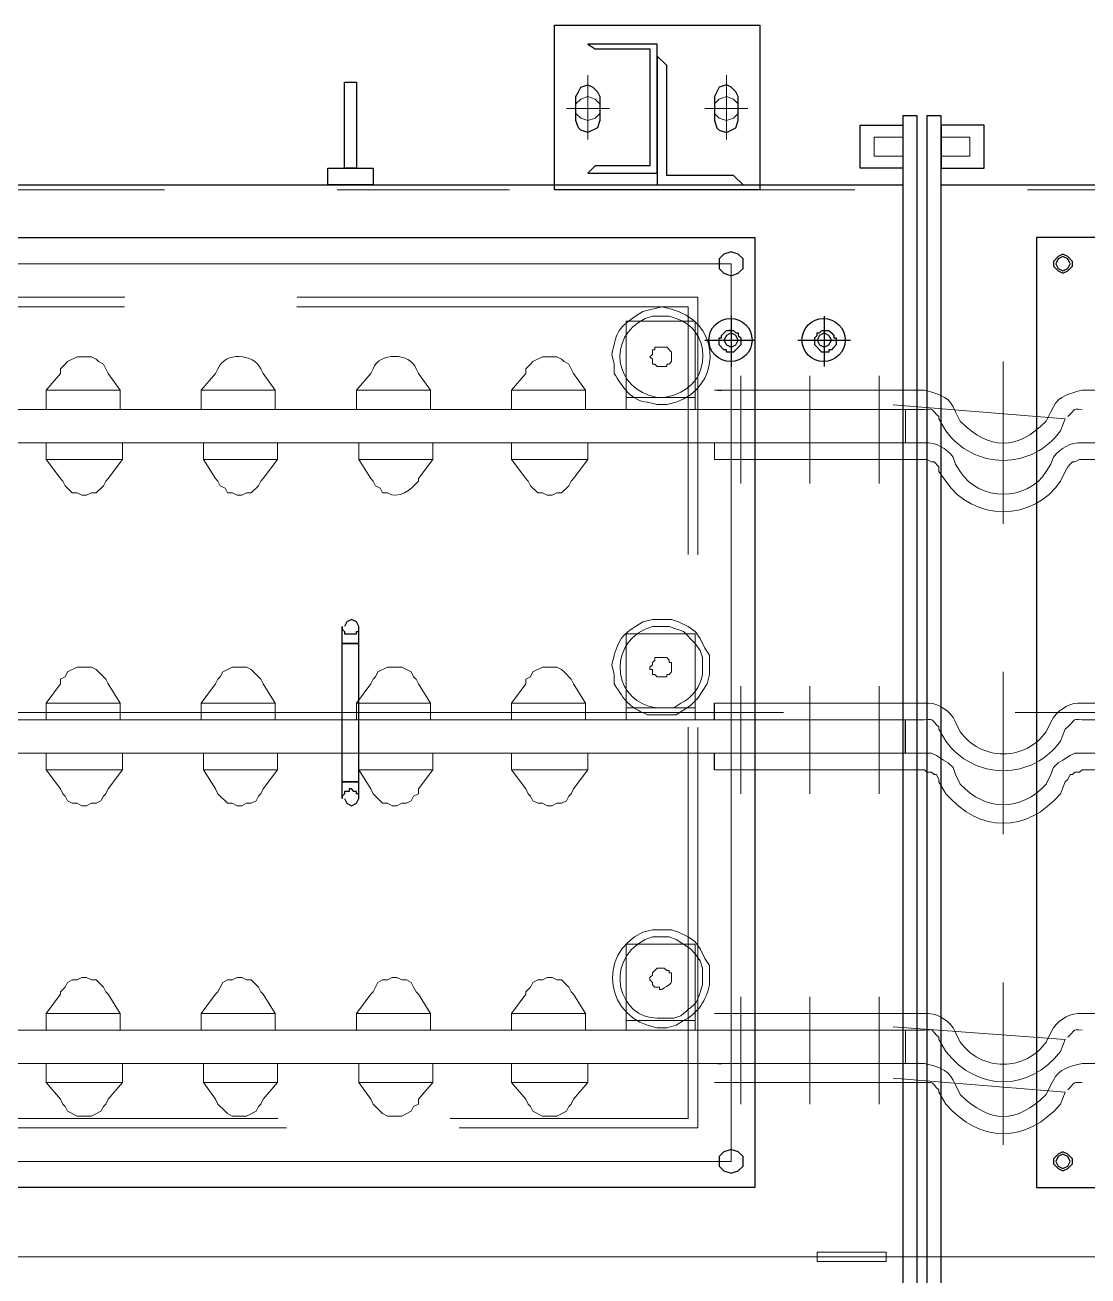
# Model space of a CAD drawing. Header units: metres. Extents: x 529718 to 530172, y 2673462 to 2673812.
# Drawn here: x 529950.306 to 529950.922, y 2673645.773 to 2673646.498 of the extents above; entities that cross this region are included whole.
import ezdxf

# ---------------------------------------------------------------- set-up
doc = ezdxf.new("R2010")
doc.units = ezdxf.units.M
doc.linetypes.add('PDF_IMPORT', pattern=[1, 0.8, -0.2])
doc.layers.add('IDT', color=7, linetype='Continuous')

# ---------------------------------------------------------------- blocks, each defined once
blk = doc.blocks.new('IDT')
at = {"layer": 'IDT', "color": 0, "lineweight": 25}
for p, q in [((17.00598, 11.5386), (17.00598, 10.21769)), ((17.01428, 10.21769), (17.01428, 11.5386)), ((17.01981, 11.5386), (17.01981, 10.21769)), ((17.02811, 10.21769), (17.02811, 11.5386)), ((16.95065, 10.83873), (16.71137, 10.83873)), ((16.95065, 10.28824), (16.95065, 10.83873)), ((17.11386, 10.28824), (17.11386, 10.83873)), ((17.11386, 10.83873), (17.98386, 10.83873)), ((16.93544, 10.82905), (16.93267, 10.82766)), ((16.9382, 10.82766), (16.93544, 10.82905)), ((17.12355, 10.82905), (17.12078, 10.82628)), ((17.12769, 10.83043), (17.12355, 10.82905)), ((17.13184, 10.82905), (17.12769, 10.83043)), ((17.13461, 10.82628), (17.13184, 10.82905)), ((16.93267, 10.82766), (16.9299, 10.8249)), ((16.9299, 10.8249), (16.9299, 10.82213)), ((16.9299, 10.82213), (16.93267, 10.81936)), ((16.93267, 10.82628), (16.93129, 10.82351)), ((16.93129, 10.82351), (16.93267, 10.82075)), ((16.93544, 10.82766), (16.93267, 10.82628)), ((16.9382, 10.82628), (16.93544, 10.82766)), ((16.94097, 10.8249), (16.9382, 10.82766)), ((16.93959, 10.82351), (16.9382, 10.82628)), ((16.9382, 10.82075), (16.93959, 10.82351)), ((16.9382, 10.81936), (16.94097, 10.82213)), ((16.94097, 10.82213), (16.94097, 10.8249)), ((17.12078, 10.82628), (17.12078, 10.82075)), ((17.13461, 10.82075), (17.13461, 10.82628)), ((16.93267, 10.82075), (16.93544, 10.81936)), ((16.93267, 10.81936), (16.93544, 10.81798)), ((16.93544, 10.81936), (16.9382, 10.82075)), ((16.93544, 10.81798), (16.9382, 10.81936)), ((17.12078, 10.82075), (17.12355, 10.81798)), ((17.12355, 10.81798), (17.12769, 10.8166)), ((17.12769, 10.8166), (17.13184, 10.81798)), ((17.13184, 10.81798), (17.13461, 10.82075)), ((17.34485, 10.61604), (17.34347, 10.61328)), ((17.34347, 10.61328), (17.34347, 10.61051)), ((17.34347, 10.61328), (17.34347, 10.60359)), ((17.34762, 10.61742), (17.34485, 10.61604)), ((17.35038, 10.61604), (17.34762, 10.61742)), ((17.35176, 10.61328), (17.35038, 10.61604)), ((17.35176, 10.61051), (17.35315, 10.61189)), ((17.35315, 10.61189), (17.35315, 10.61328)), ((17.35315, 10.61328), (17.35315, 10.60359)), ((17.34347, 10.61051), (17.34485, 10.61051)), ((17.34347, 10.60359), (17.34347, 10.51369)), ((17.34347, 10.60359), (17.35315, 10.60359)), ((17.35315, 10.60359), (17.34347, 10.60359)), ((17.34485, 10.61051), (17.34485, 10.60913)), ((17.34485, 10.60913), (17.34623, 10.60913)), ((17.34623, 10.60913), (17.34762, 10.60774)), ((17.34762, 10.60774), (17.349, 10.60774)), ((17.349, 10.60774), (17.349, 10.60913)), ((17.349, 10.60913), (17.35176, 10.60913)), ((17.35176, 10.60913), (17.35176, 10.61051)), ((17.35315, 10.60359), (17.35315, 10.52337)), ((17.13738, 10.59668), (17.13738, 10.587)), ((17.02672, 10.587), (17.02672, 10.56763)), ((17.13738, 10.56763), (17.13738, 10.55795)), ((17.34347, 10.52337), (17.35315, 10.52337)), ((17.35315, 10.52337), (17.34347, 10.52337)), ((17.34485, 10.51645), (17.34347, 10.51645)), ((17.34347, 10.51645), (17.34347, 10.51369)), ((17.35176, 10.51784), (17.34485, 10.51784)), ((17.34485, 10.51784), (17.34485, 10.51645)), ((17.35176, 10.51645), (17.35176, 10.51784)), ((17.35315, 10.51507), (17.35176, 10.51645)), ((17.35315, 10.52337), (17.35315, 10.51369)), ((17.34347, 10.51369), (17.34485, 10.51092)), ((17.34485, 10.51092), (17.34762, 10.50954)), ((17.34762, 10.50954), (17.35038, 10.51092)), ((17.35038, 10.51092), (17.35176, 10.51369)), ((17.35315, 10.51369), (17.35315, 10.51507)), ((17.07375, 10.33388), (17.07375, 10.36293)), ((17.12769, 10.33388), (17.12769, 10.36293)), ((17.06684, 10.35048), (17.06822, 10.35186)), ((17.06684, 10.34633), (17.06684, 10.35048)), ((17.06822, 10.35186), (17.0696, 10.35324)), ((17.0696, 10.35324), (17.07099, 10.35324)), ((17.07099, 10.35048), (17.0696, 10.34771)), ((17.07099, 10.35324), (17.07099, 10.35463)), ((17.07099, 10.35463), (17.07513, 10.35463)), ((17.07375, 10.35186), (17.07099, 10.35048)), ((17.07652, 10.35048), (17.07375, 10.35186)), ((17.07513, 10.35463), (17.07928, 10.35048)), ((17.0779, 10.34771), (17.07652, 10.35048)), ((17.07928, 10.35048), (17.07928, 10.34633)), ((17.12216, 10.35048), (17.12631, 10.35463)), ((17.12216, 10.34633), (17.12216, 10.35048)), ((17.12493, 10.35048), (17.12355, 10.34771)), ((17.12769, 10.35186), (17.12493, 10.35048)), ((17.12631, 10.35463), (17.13046, 10.35463)), ((17.13046, 10.35048), (17.12769, 10.35186)), ((17.13046, 10.35463), (17.13046, 10.35324)), ((17.13046, 10.35324), (17.13184, 10.35324)), ((17.13184, 10.34771), (17.13046, 10.35048)), ((17.13184, 10.35324), (17.13461, 10.35048)), ((17.13461, 10.35048), (17.13461, 10.34633)), ((17.08897, 10.34771), (17.05854, 10.34771)), ((17.06822, 10.34633), (17.06684, 10.34633)), ((17.06822, 10.34494), (17.06822, 10.34633)), ((17.0696, 10.34356), (17.06822, 10.34494)), ((17.0696, 10.34771), (17.07099, 10.34494)), ((17.07099, 10.34218), (17.0696, 10.34356)), ((17.07099, 10.34494), (17.07375, 10.34356)), ((17.07375, 10.34356), (17.07652, 10.34494)), ((17.07652, 10.34356), (17.07513, 10.34218)), ((17.07652, 10.34494), (17.0779, 10.34771)), ((17.0779, 10.34356), (17.07652, 10.34356)), ((17.07928, 10.34633), (17.0779, 10.34494)), ((17.0779, 10.34494), (17.0779, 10.34356)), ((17.14291, 10.34771), (17.11386, 10.34771)), ((17.12355, 10.34494), (17.12216, 10.34633)), ((17.12355, 10.34771), (17.12493, 10.34494)), ((17.12355, 10.34356), (17.12355, 10.34494)), ((17.12493, 10.34356), (17.12355, 10.34356)), ((17.12493, 10.34494), (17.12769, 10.34356)), ((17.12631, 10.34218), (17.12493, 10.34356)), ((17.12769, 10.34356), (17.13046, 10.34494)), ((17.13046, 10.34494), (17.13184, 10.34771)), ((17.13323, 10.34494), (17.13046, 10.34218)), ((17.13461, 10.34633), (17.13323, 10.34633)), ((17.13323, 10.34633), (17.13323, 10.34494)), ((17.07375, 10.34218), (17.07099, 10.34218)), ((17.07513, 10.34218), (17.07375, 10.34218)), ((17.12769, 10.34218), (17.12631, 10.34218)), ((17.12769, 10.34218), (17.12908, 10.34218)), ((17.13046, 10.34218), (17.12769, 10.34218)), ((16.93267, 10.3076), (16.9299, 10.30483)), ((16.93544, 10.30898), (16.93267, 10.3076)), ((16.93544, 10.3076), (16.93267, 10.30622)), ((16.9382, 10.3076), (16.93544, 10.30898)), ((16.9382, 10.30622), (16.93544, 10.3076)), ((16.94097, 10.30483), (16.9382, 10.3076)), ((17.12355, 10.30898), (17.12078, 10.30622)), ((17.12769, 10.31037), (17.12355, 10.30898)), ((17.13184, 10.30898), (17.12769, 10.31037)), ((17.13461, 10.30622), (17.13184, 10.30898)), ((16.9299, 10.30483), (16.9299, 10.30207)), ((16.9299, 10.30207), (16.93267, 10.2993)), ((16.93267, 10.30622), (16.93129, 10.30345)), ((16.93129, 10.30345), (16.93267, 10.30068)), ((16.93267, 10.30068), (16.93544, 10.2993)), ((16.93267, 10.2993), (16.93544, 10.29792)), ((16.93544, 10.2993), (16.9382, 10.30068)), ((16.93544, 10.29792), (16.9382, 10.2993)), ((16.93959, 10.30345), (16.9382, 10.30622)), ((16.9382, 10.30068), (16.93959, 10.30345)), ((16.9382, 10.2993), (16.94097, 10.30207)), ((16.94097, 10.30207), (16.94097, 10.30483)), ((17.12078, 10.30622), (17.12078, 10.30068)), ((17.12078, 10.30068), (17.12355, 10.29792)), ((17.13184, 10.29792), (17.13461, 10.30068)), ((17.13461, 10.30068), (17.13461, 10.30622)), ((17.12355, 10.29792), (17.12769, 10.29653)), ((17.12769, 10.29653), (17.13184, 10.29792)), ((16.71137, 10.28824), (16.95065, 10.28824)), ((17.98386, 10.28824), (17.11386, 10.28824)), ((17.00598, 10.25781), (16.65604, 10.25781)), ((18.03089, 10.25781), (17.02811, 10.25781)), ((17.1111, 10.26057), (17.23005, 10.26057)), ((17.1111, 10.16513), (17.1111, 10.26057)), ((17.12078, 10.25781), (17.12631, 10.25227)), ((17.17057, 10.25781), (17.12078, 10.25781)), ((17.17057, 10.18312), (17.17057, 10.25781)), ((17.23005, 10.26057), (17.23005, 10.16513)), ((17.33517, 10.25781), (17.36145, 10.25781)), ((17.33517, 10.24812), (17.33517, 10.25781)), ((17.36145, 10.25781), (17.36145, 10.24812)), ((17.12631, 10.25227), (17.16504, 10.25227)), ((17.16504, 10.25227), (17.16504, 10.18865)), ((17.21068, 10.25089), (17.17057, 10.25089)), ((17.17057, 10.25089), (17.17057, 10.1762)), ((17.20653, 10.24674), (17.21068, 10.25089)), ((17.00598, 10.24812), (16.98108, 10.24812)), ((16.98108, 10.24812), (16.98108, 10.22323)), ((17.00598, 10.22323), (17.00598, 10.24812)), ((17.02811, 10.22323), (17.02811, 10.24812)), ((17.02811, 10.24812), (17.053, 10.24812)), ((17.053, 10.24812), (17.053, 10.22323)), ((17.17472, 10.17897), (17.17472, 10.24674)), ((17.17472, 10.24674), (17.20653, 10.24674)), ((17.36145, 10.24812), (17.33517, 10.24812)), ((17.34485, 10.19833), (17.34485, 10.24812)), ((17.34485, 10.24812), (17.35176, 10.24812)), ((17.35176, 10.24812), (17.35176, 10.19833)), ((17.13046, 10.22738), (17.12493, 10.22461)), ((17.13461, 10.22599), (17.13046, 10.22738)), ((17.20515, 10.22461), (17.21068, 10.22738)), ((17.21068, 10.22738), (17.21483, 10.22599)), ((16.98108, 10.22323), (17.00598, 10.22323)), ((17.053, 10.22323), (17.02811, 10.22323)), ((17.12493, 10.22461), (17.12355, 10.22046)), ((17.12355, 10.22046), (17.12355, 10.20663)), ((17.13599, 10.22461), (17.13461, 10.22599)), ((17.13738, 10.22046), (17.13599, 10.22461)), ((17.13738, 10.20663), (17.13738, 10.22046)), ((17.20377, 10.22046), (17.20515, 10.22461)), ((17.20377, 10.20663), (17.20377, 10.22046)), ((17.21483, 10.22599), (17.21622, 10.22461)), ((17.21622, 10.22461), (17.2176, 10.22046)), ((17.2176, 10.22046), (17.2176, 10.20663)), ((17.00598, 10.21769), (17.01428, 10.21769)), ((17.01981, 10.21769), (17.02811, 10.21769)), ((17.12355, 10.20663), (17.12493, 10.20386)), ((17.13599, 10.20386), (17.13738, 10.20663)), ((17.20515, 10.20386), (17.20377, 10.20663)), ((17.2176, 10.20663), (17.21622, 10.20386)), ((17.12493, 10.20386), (17.12769, 10.2011)), ((17.12769, 10.2011), (17.13046, 10.19971)), ((17.13046, 10.19971), (17.13461, 10.2011)), ((17.13461, 10.2011), (17.13599, 10.20386)), ((17.20792, 10.2011), (17.20515, 10.20386)), ((17.21068, 10.19971), (17.20792, 10.2011)), ((17.21483, 10.2011), (17.21068, 10.19971)), ((17.21622, 10.20386), (17.21483, 10.2011)), ((17.35176, 10.19833), (17.34485, 10.19833)), ((17.16504, 10.18865), (17.17057, 10.18312)), ((17.17057, 10.1762), (17.21068, 10.1762)), ((17.20653, 10.17897), (17.17472, 10.17897)), ((17.21068, 10.1762), (17.20653, 10.17897)), ((17.23005, 10.16513), (17.1111, 10.16513))]:
    blk.add_line(p, q, dxfattribs=at)
at = {"layer": 'IDT', "color": 0, "lineweight": 13}
for p, q in [((16.62008, 10.87884), (18.11111, 10.87884)), ((17.03779, 10.87607), (17.03779, 10.88161)), ((17.03779, 10.88161), (17.0779, 10.88161)), ((17.0779, 10.88161), (17.0779, 10.87607)), ((17.0779, 10.87607), (17.03779, 10.87607)), ((17.12769, 10.30345), (17.12769, 10.82351)), ((17.12769, 10.82351), (17.96865, 10.82351)), ((16.97002, 10.81383), (16.97002, 10.75021)), ((17.08205, 10.79032), (17.08205, 10.75851)), ((17.12216, 10.79032), (17.12216, 10.75851)), ((16.97002, 10.7834), (16.97002, 10.71978)), ((17.08205, 10.75989), (17.08205, 10.72808)), ((17.12216, 10.75989), (17.12216, 10.72808)), ((16.97002, 10.63402), (16.97002, 10.5704)), ((16.97002, 10.60359), (16.97002, 10.53997)), ((17.04194, 10.61051), (17.04194, 10.5787)), ((17.08205, 10.61051), (17.08205, 10.5787)), ((17.12216, 10.61051), (17.12216, 10.5787)), ((17.04194, 10.58008), (17.04194, 10.54827)), ((17.08205, 10.58008), (17.08205, 10.54827)), ((17.12216, 10.58008), (17.12216, 10.54827)), ((16.69892, 10.56348), (16.9631, 10.56348)), ((16.9631, 10.56348), (16.69892, 10.56348)), ((17.99493, 10.56348), (17.09727, 10.56348)), ((16.97002, 10.45421), (16.97002, 10.39059)), ((17.04194, 10.4307), (17.04194, 10.3975)), ((17.08205, 10.4307), (17.08205, 10.3975)), ((17.12216, 10.4307), (17.12216, 10.3975)), ((16.97002, 10.42378), (16.97002, 10.36016)), ((17.04194, 10.40027), (17.04194, 10.36846)), ((17.08205, 10.40027), (17.08205, 10.36846)), ((17.12216, 10.40027), (17.12216, 10.36846)), ((17.96865, 10.30345), (17.12769, 10.30345)), ((17.00598, 10.24121), (16.98938, 10.24121)), ((16.98938, 10.24121), (16.98938, 10.23014)), ((17.00598, 10.23014), (17.00598, 10.24121)), ((17.02811, 10.23014), (17.02811, 10.24121)), ((17.02811, 10.24121), (17.04471, 10.24121)), ((17.04471, 10.24121), (17.04471, 10.23014)), ((16.98938, 10.23014), (17.00598, 10.23014)), ((17.04471, 10.23014), (17.02811, 10.23014)), ((17.13046, 10.19418), (17.13046, 10.23153)), ((17.21068, 10.19418), (17.21068, 10.23153)), ((17.13046, 10.22046), (17.12631, 10.21908)), ((17.13461, 10.21908), (17.13046, 10.22046)), ((17.21068, 10.22046), (17.20653, 10.21908)), ((17.21483, 10.21908), (17.21068, 10.22046)), ((17.14291, 10.21355), (17.11801, 10.21355)), ((17.12631, 10.21908), (17.12355, 10.21631)), ((17.12355, 10.21631), (17.12355, 10.21078)), ((17.13738, 10.21631), (17.13461, 10.21908)), ((17.13738, 10.21078), (17.13738, 10.21631)), ((17.22313, 10.21355), (17.19824, 10.21355)), ((17.20653, 10.21908), (17.20377, 10.21631)), ((17.20377, 10.21631), (17.20377, 10.21078)), ((17.2176, 10.21631), (17.21483, 10.21908)), ((17.2176, 10.21078), (17.2176, 10.21631)), ((17.12355, 10.21078), (17.12631, 10.20801)), ((17.12631, 10.20801), (17.13046, 10.20663)), ((17.13046, 10.20663), (17.13461, 10.20801)), ((17.13461, 10.20801), (17.13738, 10.21078)), ((17.20377, 10.21078), (17.20653, 10.20801)), ((17.20653, 10.20801), (17.21068, 10.20663)), ((17.21068, 10.20663), (17.21483, 10.20801)), ((17.21483, 10.20801), (17.2176, 10.21078))]:
    blk.add_line(p, q, dxfattribs=at)
at = {"layer": 'IDT', "color": 0, "linetype": 'PDF_IMPORT', "lineweight": 13, "ltscale": 0.29}
for p, q in [((17.94929, 10.80415), (17.14706, 10.80415)), ((17.14706, 10.80415), (17.14706, 10.32281)), ((17.14706, 10.32281), (17.94929, 10.32281))]:
    blk.add_line(p, q, dxfattribs=at)
at = {"layer": 'IDT', "color": 0, "linetype": 'PDF_IMPORT', "lineweight": 13, "ltscale": 0.283333}
for p, q in [((17.15259, 10.79862), (17.15259, 10.32835)), ((17.94375, 10.79862), (17.15259, 10.79862)), ((17.15259, 10.32835), (17.94375, 10.32835))]:
    blk.add_line(p, q, dxfattribs=at)
at = {"layer": 'IDT', "color": 0, "lineweight": 0}
for p, q in [((17.22175, 10.7917), (17.22313, 10.79447)), ((17.22313, 10.79447), (17.22866, 10.79723)), ((17.22866, 10.79723), (17.23696, 10.79723)), ((17.23696, 10.79723), (17.2425, 10.79447)), ((17.2425, 10.79447), (17.24388, 10.7917)), ((17.31165, 10.7917), (17.31304, 10.79447)), ((17.31304, 10.79447), (17.31857, 10.79723)), ((17.31857, 10.79723), (17.32687, 10.79723)), ((17.32687, 10.79723), (17.32963, 10.79585)), ((17.32963, 10.79585), (17.33102, 10.79447)), ((17.33102, 10.79447), (17.33517, 10.79032)), ((17.40156, 10.7917), (17.40294, 10.79447)), ((17.40294, 10.79447), (17.40847, 10.79723)), ((17.40847, 10.79723), (17.41677, 10.79723)), ((17.41677, 10.79723), (17.41954, 10.79585)), ((17.41954, 10.79585), (17.42092, 10.79447)), ((17.42092, 10.79447), (17.42507, 10.79032)), ((17.49146, 10.7917), (17.49285, 10.79447)), ((17.49285, 10.79447), (17.49838, 10.79723)), ((17.49838, 10.79723), (17.50668, 10.79723)), ((17.50668, 10.79723), (17.51221, 10.79447)), ((17.51221, 10.79447), (17.51359, 10.7917)), ((16.93405, 10.7834), (16.93682, 10.79032)), ((16.94235, 10.77925), (16.94512, 10.78479)), ((16.99768, 10.77925), (16.99491, 10.78479)), ((17.00736, 10.7834), (17.00321, 10.79032)), ((17.04194, 10.79032), (17.04194, 10.75851)), ((17.21068, 10.77787), (17.21898, 10.78755)), ((17.21898, 10.78755), (17.22037, 10.79032)), ((17.22037, 10.79032), (17.22175, 10.7917)), ((17.24388, 10.7917), (17.24526, 10.79032)), ((17.24526, 10.79032), (17.24665, 10.78755)), ((17.24665, 10.78755), (17.25494, 10.77787)), ((17.30059, 10.77787), (17.30889, 10.78755)), ((17.30889, 10.79032), (17.31165, 10.7917)), ((17.30889, 10.78755), (17.30889, 10.79032)), ((17.33517, 10.79032), (17.33655, 10.78755)), ((17.33655, 10.78755), (17.34347, 10.77787)), ((17.39049, 10.77787), (17.39879, 10.78755)), ((17.39879, 10.78755), (17.40018, 10.79032)), ((17.40018, 10.79032), (17.40156, 10.7917)), ((17.42507, 10.79032), (17.42645, 10.78755)), ((17.42645, 10.78755), (17.43337, 10.77787)), ((17.4804, 10.77787), (17.4887, 10.78755)), ((17.4887, 10.78755), (17.49008, 10.79032)), ((17.49008, 10.79032), (17.49146, 10.7917)), ((17.51359, 10.7917), (17.51498, 10.79032)), ((17.51498, 10.79032), (17.51636, 10.78755)), ((17.51636, 10.78755), (17.52466, 10.77787)), ((16.94097, 10.77649), (16.94235, 10.77925)), ((16.99906, 10.77649), (16.99768, 10.77925)), ((17.00736, 10.78202), (17.00736, 10.7834)), ((17.13738, 10.77787), (17.01566, 10.77787)), ((17.21068, 10.77787), (17.25494, 10.77787)), ((17.21068, 10.7668), (17.21068, 10.77787)), ((17.25494, 10.77787), (17.25494, 10.7668)), ((17.30059, 10.77787), (17.34347, 10.77787)), ((17.30059, 10.7668), (17.30059, 10.77787)), ((17.34347, 10.77787), (17.34347, 10.7668)), ((17.39049, 10.77787), (17.43337, 10.77787)), ((17.39049, 10.7668), (17.39049, 10.77787)), ((17.43337, 10.77787), (17.43337, 10.7668)), ((17.4804, 10.77787), (17.52466, 10.77787)), ((17.4804, 10.7668), (17.4804, 10.77787)), ((17.52466, 10.77787), (17.52466, 10.7668)), ((16.92437, 10.76681), (16.80265, 10.76681)), ((17.13738, 10.76681), (17.01566, 10.76681)), ((17.9479, 10.76681), (17.02672, 10.76681)), ((17.02672, 10.76681), (17.02672, 10.74744)), ((17.25494, 10.7668), (17.21068, 10.7668)), ((17.34347, 10.7668), (17.30059, 10.7668)), ((17.43337, 10.7668), (17.39049, 10.7668)), ((17.52466, 10.7668), (17.4804, 10.7668)), ((16.93405, 10.75297), (16.93682, 10.75989)), ((17.00736, 10.75297), (17.00321, 10.75989)), ((17.04194, 10.75989), (17.04194, 10.72808)), ((16.94235, 10.74882), (16.94097, 10.74606)), ((16.94512, 10.75436), (16.94235, 10.74882)), ((16.99768, 10.74882), (16.99491, 10.75436)), ((16.99906, 10.74606), (16.99768, 10.74882)), ((17.00736, 10.75159), (17.00736, 10.75297)), ((17.13738, 10.74744), (17.01566, 10.74744)), ((17.02672, 10.74744), (17.9479, 10.74744)), ((17.18855, 10.74744), (17.14844, 10.74744)), ((17.14844, 10.74744), (17.14844, 10.69765)), ((17.14844, 10.74191), (17.18855, 10.74191)), ((17.15536, 10.74191), (17.15951, 10.74467)), ((17.15951, 10.74467), (17.16504, 10.74606)), ((17.16504, 10.74606), (17.17057, 10.74606)), ((17.18855, 10.69765), (17.18855, 10.74744)), ((17.25494, 10.74744), (17.21207, 10.74744)), ((17.21207, 10.74744), (17.21207, 10.73776)), ((17.25494, 10.73776), (17.25494, 10.74744)), ((17.34485, 10.74744), (17.30197, 10.74744)), ((17.30197, 10.74744), (17.30197, 10.73776)), ((17.34485, 10.73776), (17.34485, 10.74744)), ((17.43475, 10.74744), (17.39188, 10.74744)), ((17.39188, 10.74744), (17.39188, 10.73776)), ((17.43475, 10.73776), (17.43475, 10.74744)), ((17.52466, 10.74744), (17.48178, 10.74744)), ((17.48178, 10.74744), (17.48178, 10.73776)), ((17.52466, 10.73776), (17.52466, 10.74744)), ((16.92437, 10.73776), (16.80265, 10.73776)), ((17.13738, 10.73776), (17.01566, 10.73776)), ((17.15674, 10.73914), (17.16089, 10.74053)), ((17.16089, 10.74053), (17.17057, 10.74053)), ((17.21898, 10.72669), (17.21207, 10.73776)), ((17.21207, 10.73776), (17.25494, 10.73776)), ((17.25494, 10.73776), (17.24665, 10.72669)), ((17.30889, 10.72669), (17.30197, 10.73776)), ((17.30197, 10.73776), (17.34485, 10.73776)), ((17.34485, 10.73776), (17.33655, 10.72669)), ((17.39879, 10.72669), (17.39188, 10.73776)), ((17.39188, 10.73776), (17.43475, 10.73776)), ((17.43475, 10.73776), (17.42645, 10.72669)), ((17.4887, 10.72669), (17.48178, 10.73776)), ((17.48178, 10.73776), (17.52466, 10.73776)), ((17.52466, 10.73776), (17.51636, 10.72669)), ((17.22037, 10.72531), (17.21898, 10.72669)), ((17.24665, 10.72669), (17.24665, 10.72531)), ((17.31027, 10.72531), (17.30889, 10.72669)), ((17.33655, 10.72669), (17.33517, 10.72531)), ((17.40018, 10.72531), (17.39879, 10.72669)), ((17.42645, 10.72669), (17.42507, 10.72531)), ((17.49008, 10.72531), (17.4887, 10.72669)), ((17.51636, 10.72669), (17.51636, 10.72531)), ((17.14014, 10.7101), (17.14014, 10.72116)), ((17.14429, 10.71148), (17.14429, 10.72116)), ((17.16781, 10.72393), (17.16919, 10.72393)), ((17.16919, 10.72393), (17.16919, 10.72254)), ((17.16919, 10.72254), (17.17196, 10.72254)), ((17.17196, 10.72254), (17.17334, 10.72116)), ((17.17334, 10.72116), (17.17334, 10.71978)), ((17.17334, 10.71978), (17.17472, 10.71839)), ((17.22175, 10.72254), (17.22037, 10.72531)), ((17.22452, 10.71978), (17.22175, 10.72254)), ((17.2259, 10.71839), (17.22452, 10.71978)), ((17.2425, 10.71978), (17.23973, 10.71839)), ((17.24388, 10.72254), (17.2425, 10.71978)), ((17.24665, 10.72531), (17.24388, 10.72254)), ((17.31165, 10.72254), (17.31027, 10.72531)), ((17.31304, 10.71978), (17.31165, 10.72254)), ((17.3158, 10.71839), (17.31304, 10.71978)), ((17.3324, 10.71978), (17.32963, 10.71839)), ((17.33517, 10.72531), (17.3324, 10.71978)), ((17.40156, 10.72254), (17.40018, 10.72531)), ((17.40571, 10.71839), (17.40156, 10.72254)), ((17.42231, 10.71978), (17.41954, 10.71839)), ((17.42507, 10.72531), (17.42231, 10.71978)), ((17.49146, 10.72254), (17.49008, 10.72531)), ((17.49561, 10.71839), (17.49146, 10.72254)), ((17.51221, 10.71978), (17.50944, 10.71839)), ((17.51359, 10.72254), (17.51221, 10.71978)), ((17.51636, 10.72531), (17.51359, 10.72254)), ((17.16227, 10.71425), (17.16227, 10.71563)), ((17.16366, 10.71425), (17.16227, 10.71425)), ((17.16366, 10.71286), (17.16366, 10.71425)), ((17.16504, 10.71286), (17.16366, 10.71286)), ((17.16642, 10.71148), (17.16504, 10.71286)), ((17.17196, 10.71286), (17.17057, 10.71148)), ((17.17334, 10.71425), (17.17196, 10.71286)), ((17.17472, 10.71701), (17.17334, 10.71563)), ((17.17334, 10.71563), (17.17334, 10.71425)), ((17.17472, 10.71839), (17.17472, 10.71701)), ((17.22866, 10.71839), (17.2259, 10.71839)), ((17.23143, 10.71701), (17.22866, 10.71839)), ((17.2342, 10.71701), (17.23143, 10.71701)), ((17.23696, 10.71839), (17.2342, 10.71701)), ((17.23973, 10.71839), (17.23696, 10.71839)), ((17.31857, 10.71839), (17.3158, 10.71839)), ((17.32134, 10.71701), (17.31857, 10.71839)), ((17.3241, 10.71701), (17.32134, 10.71701)), ((17.32687, 10.71839), (17.3241, 10.71701)), ((17.32963, 10.71839), (17.32687, 10.71839)), ((17.40847, 10.71839), (17.40571, 10.71839)), ((17.41124, 10.71701), (17.40847, 10.71839)), ((17.41401, 10.71701), (17.41124, 10.71701)), ((17.41677, 10.71839), (17.41401, 10.71701)), ((17.41954, 10.71839), (17.41677, 10.71839)), ((17.49838, 10.71839), (17.49561, 10.71839)), ((17.50115, 10.71701), (17.49838, 10.71839)), ((17.50391, 10.71701), (17.50115, 10.71701)), ((17.50668, 10.71839), (17.50391, 10.71701)), ((17.50944, 10.71839), (17.50668, 10.71839)), ((17.14291, 10.70595), (17.14014, 10.7101)), ((17.14568, 10.70041), (17.14291, 10.70595)), ((17.14568, 10.70733), (17.14429, 10.71148)), ((17.14844, 10.70318), (17.14568, 10.70733)), ((17.16781, 10.71148), (17.16642, 10.71148)), ((17.17057, 10.71148), (17.16781, 10.71148)), ((17.14844, 10.69626), (17.14568, 10.70041)), ((17.15121, 10.70041), (17.14844, 10.70318)), ((17.14844, 10.69765), (17.18855, 10.69765)), ((17.15951, 10.69488), (17.15121, 10.70041)), ((17.15259, 10.6935), (17.14844, 10.69626)), ((17.15812, 10.69073), (17.15259, 10.6935)), ((17.16227, 10.68935), (17.15812, 10.69073)), ((17.16366, 10.6935), (17.15951, 10.69488)), ((17.16781, 10.6935), (17.16366, 10.6935)), ((17.17334, 10.6935), (17.16781, 10.6935)), ((17.17749, 10.69488), (17.17334, 10.6935)), ((17.17887, 10.69073), (17.17334, 10.68935)), ((17.16781, 10.68935), (17.16227, 10.68935)), ((17.17334, 10.68935), (17.16781, 10.68935)), ((17.22037, 10.61051), (17.22175, 10.61189)), ((17.22175, 10.61189), (17.22313, 10.61466)), ((17.22313, 10.61466), (17.2259, 10.61604)), ((17.2259, 10.61604), (17.22866, 10.61604)), ((17.22866, 10.61604), (17.23143, 10.61742)), ((17.23143, 10.61742), (17.2342, 10.61742)), ((17.2342, 10.61742), (17.23696, 10.61604)), ((17.23696, 10.61604), (17.23973, 10.61604)), ((17.23973, 10.61604), (17.2425, 10.61466)), ((17.2425, 10.61466), (17.24388, 10.61189)), ((17.24388, 10.61189), (17.24526, 10.61051)), ((17.30889, 10.61051), (17.31165, 10.61189)), ((17.31165, 10.61189), (17.31304, 10.61466)), ((17.31304, 10.61466), (17.3158, 10.61604)), ((17.3158, 10.61604), (17.31857, 10.61604)), ((17.31857, 10.61604), (17.32134, 10.61742)), ((17.32134, 10.61742), (17.3241, 10.61742)), ((17.3241, 10.61742), (17.32687, 10.61604)), ((17.32687, 10.61604), (17.32963, 10.61604)), ((17.32963, 10.61604), (17.33517, 10.61051)), ((17.40018, 10.61051), (17.40156, 10.61189)), ((17.40156, 10.61189), (17.40294, 10.61466)), ((17.40294, 10.61466), (17.40571, 10.61604)), ((17.40571, 10.61604), (17.40847, 10.61604)), ((17.40847, 10.61604), (17.41124, 10.61742)), ((17.41124, 10.61742), (17.41401, 10.61742)), ((17.41401, 10.61742), (17.41677, 10.61604)), ((17.41677, 10.61604), (17.41954, 10.61604)), ((17.41954, 10.61604), (17.42507, 10.61051)), ((17.49008, 10.61051), (17.49146, 10.61189)), ((17.49146, 10.61189), (17.49285, 10.61466)), ((17.49285, 10.61466), (17.49561, 10.61604)), ((17.49561, 10.61604), (17.49838, 10.61604)), ((17.49838, 10.61604), (17.50115, 10.61742)), ((17.50115, 10.61742), (17.50391, 10.61742)), ((17.50391, 10.61742), (17.50668, 10.61604)), ((17.50668, 10.61604), (17.50944, 10.61604)), ((17.50944, 10.61604), (17.51221, 10.61466)), ((17.51221, 10.61466), (17.51359, 10.61189)), ((17.51359, 10.61189), (17.51498, 10.61051)), ((16.93405, 10.60359), (16.93267, 10.60221)), ((16.93682, 10.61051), (16.93405, 10.60359)), ((16.94235, 10.59944), (16.94512, 10.60498)), ((16.99768, 10.59944), (16.99491, 10.60498)), ((17.00736, 10.60359), (17.00321, 10.61051)), ((17.00736, 10.60221), (17.00736, 10.60359)), ((17.21068, 10.59668), (17.21898, 10.60774)), ((17.21898, 10.60774), (17.22037, 10.61051)), ((17.24526, 10.61051), (17.24665, 10.60774)), ((17.24665, 10.60774), (17.25494, 10.59668)), ((17.30059, 10.59668), (17.30889, 10.60774)), ((17.30889, 10.60774), (17.30889, 10.61051)), ((17.33517, 10.61051), (17.33655, 10.60774)), ((17.33655, 10.60774), (17.34347, 10.59668)), ((17.39049, 10.59668), (17.39879, 10.60774)), ((17.39879, 10.60774), (17.40018, 10.61051)), ((17.42507, 10.61051), (17.42645, 10.60774)), ((17.42645, 10.60774), (17.43337, 10.59668)), ((17.4804, 10.59668), (17.4887, 10.60774)), ((17.4887, 10.60774), (17.49008, 10.61051)), ((17.51498, 10.61051), (17.51636, 10.60774)), ((17.51636, 10.60774), (17.52466, 10.59668)), ((16.92437, 10.59668), (16.80265, 10.59668)), ((16.92575, 10.59806), (16.92437, 10.59668)), ((16.92852, 10.59806), (16.92575, 10.59806)), ((16.9299, 10.59944), (16.92852, 10.59806)), ((16.93129, 10.59944), (16.9299, 10.59944)), ((16.93267, 10.60221), (16.93129, 10.59944)), ((16.94097, 10.59529), (16.94235, 10.59944)), ((16.99906, 10.59529), (16.99768, 10.59944)), ((17.00874, 10.59944), (17.00736, 10.60221)), ((17.01013, 10.59944), (17.00874, 10.59944)), ((17.01151, 10.59806), (17.01013, 10.59944)), ((17.01428, 10.59806), (17.01151, 10.59806)), ((17.01566, 10.59668), (17.01428, 10.59806)), ((17.13738, 10.59668), (17.01566, 10.59668)), ((17.21068, 10.59668), (17.25494, 10.59668)), ((17.21068, 10.587), (17.21068, 10.59668)), ((17.25494, 10.59668), (17.25494, 10.587)), ((17.30059, 10.59668), (17.34347, 10.59668)), ((17.30059, 10.587), (17.30059, 10.59668)), ((17.34347, 10.59668), (17.34347, 10.587)), ((17.39049, 10.59668), (17.43337, 10.59668)), ((17.39049, 10.587), (17.39049, 10.59668)), ((17.43337, 10.59668), (17.43337, 10.587)), ((17.4804, 10.59668), (17.52466, 10.59668)), ((17.4804, 10.587), (17.4804, 10.59668)), ((17.52466, 10.59668), (17.52466, 10.587)), ((16.93129, 10.58838), (16.93544, 10.59115)), ((16.93544, 10.59115), (16.9382, 10.59253)), ((16.9382, 10.59253), (16.94097, 10.59529)), ((17.00183, 10.59253), (16.99906, 10.59529)), ((17.00459, 10.59115), (17.00183, 10.59253)), ((17.00874, 10.58838), (17.00459, 10.59115)), ((16.80265, 10.587), (16.92852, 10.587)), ((16.92852, 10.587), (16.93129, 10.58838)), ((17.01151, 10.587), (17.00874, 10.58838)), ((17.13738, 10.587), (17.01151, 10.587)), ((17.9479, 10.587), (17.02672, 10.587)), ((17.25494, 10.587), (17.21068, 10.587)), ((17.34347, 10.587), (17.30059, 10.587)), ((17.43337, 10.587), (17.39049, 10.587)), ((17.52466, 10.587), (17.4804, 10.587)), ((16.93682, 10.58008), (16.93405, 10.57316)), ((16.94512, 10.57455), (16.94235, 10.56901)), ((16.99768, 10.56901), (16.99491, 10.57455)), ((17.00736, 10.57316), (17.00321, 10.58008)), ((16.80265, 10.56763), (16.92437, 10.56763)), ((16.93405, 10.57316), (16.93267, 10.57178)), ((16.94235, 10.56901), (16.94097, 10.56625)), ((16.99906, 10.56625), (16.99768, 10.56901)), ((17.00736, 10.57178), (17.00736, 10.57316)), ((17.13738, 10.56763), (17.01566, 10.56763)), ((17.02672, 10.56763), (17.9479, 10.56763)), ((17.18855, 10.56763), (17.14844, 10.56763)), ((17.14844, 10.56763), (17.14844, 10.51784)), ((17.18855, 10.51784), (17.18855, 10.56763)), ((17.25494, 10.56763), (17.21207, 10.56763)), ((17.21207, 10.56763), (17.21207, 10.55795)), ((17.25494, 10.55795), (17.25494, 10.56763)), ((17.34485, 10.56763), (17.30197, 10.56763)), ((17.30197, 10.56763), (17.30197, 10.55795)), ((17.34485, 10.55795), (17.34485, 10.56763)), ((17.43475, 10.56763), (17.39188, 10.56763)), ((17.39188, 10.56763), (17.39188, 10.55795)), ((17.43475, 10.55795), (17.43475, 10.56763)), ((17.52466, 10.56763), (17.48178, 10.56763)), ((17.48178, 10.56763), (17.48178, 10.55795)), ((17.52466, 10.55795), (17.52466, 10.56763)), ((17.14844, 10.56072), (17.18855, 10.56072)), ((17.15121, 10.55933), (17.15951, 10.56487)), ((17.15674, 10.55795), (17.16089, 10.56072)), ((17.15951, 10.56487), (17.1761, 10.56487)), ((17.16089, 10.56072), (17.17057, 10.56072)), ((16.92437, 10.55795), (16.80265, 10.55795)), ((17.13738, 10.55795), (17.01566, 10.55795)), ((17.14153, 10.54688), (17.14706, 10.55518)), ((17.14706, 10.55518), (17.15121, 10.55933)), ((17.21898, 10.54688), (17.21207, 10.55795)), ((17.21207, 10.55795), (17.25494, 10.55795)), ((17.25494, 10.55795), (17.24665, 10.54688)), ((17.30889, 10.54688), (17.30197, 10.55795)), ((17.30197, 10.55795), (17.34485, 10.55795)), ((17.34485, 10.55795), (17.33655, 10.54688)), ((17.39879, 10.54688), (17.39188, 10.55795)), ((17.39188, 10.55795), (17.43475, 10.55795)), ((17.43475, 10.55795), (17.42645, 10.54688)), ((17.4887, 10.54688), (17.48178, 10.55795)), ((17.48178, 10.55795), (17.52466, 10.55795)), ((17.52466, 10.55795), (17.51636, 10.54688)), ((17.14014, 10.54135), (17.14153, 10.54688)), ((17.19547, 10.54688), (17.19547, 10.54135)), ((17.22037, 10.54412), (17.21898, 10.54688)), ((17.24665, 10.54688), (17.24665, 10.54412)), ((17.31027, 10.54412), (17.30889, 10.54688)), ((17.33655, 10.54688), (17.33517, 10.54412)), ((17.40018, 10.54412), (17.39879, 10.54688)), ((17.42645, 10.54688), (17.42507, 10.54412)), ((17.49008, 10.54412), (17.4887, 10.54688)), ((17.51636, 10.54688), (17.51636, 10.54412)), ((17.14014, 10.53029), (17.14014, 10.54135)), ((17.14429, 10.53167), (17.14429, 10.54135)), ((17.16227, 10.53997), (17.16366, 10.54135)), ((17.16227, 10.53444), (17.16227, 10.53997)), ((17.16366, 10.54135), (17.16504, 10.54135)), ((17.16504, 10.54135), (17.16504, 10.54273)), ((17.16504, 10.54273), (17.17057, 10.54273)), ((17.17057, 10.54273), (17.17196, 10.54135)), ((17.17196, 10.54135), (17.17334, 10.54135)), ((17.17334, 10.54135), (17.17334, 10.53859)), ((17.17334, 10.53859), (17.17472, 10.53859)), ((17.17472, 10.53859), (17.17472, 10.5372)), ((17.19547, 10.54135), (17.19685, 10.53582)), ((17.22452, 10.53997), (17.22037, 10.54412)), ((17.2259, 10.53859), (17.22452, 10.53997)), ((17.22866, 10.5372), (17.2259, 10.53859)), ((17.2425, 10.53997), (17.23696, 10.5372)), ((17.24388, 10.54273), (17.2425, 10.53997)), ((17.24665, 10.54412), (17.24388, 10.54273)), ((17.31165, 10.54273), (17.31027, 10.54412)), ((17.31304, 10.53997), (17.31165, 10.54273)), ((17.31857, 10.5372), (17.31304, 10.53997)), ((17.3324, 10.53997), (17.32687, 10.5372)), ((17.33378, 10.54273), (17.3324, 10.53997)), ((17.33517, 10.54412), (17.33378, 10.54273)), ((17.40571, 10.53859), (17.40018, 10.54412)), ((17.40847, 10.5372), (17.40571, 10.53859)), ((17.42231, 10.53997), (17.41677, 10.5372)), ((17.42369, 10.54273), (17.42231, 10.53997)), ((17.42507, 10.54412), (17.42369, 10.54273)), ((17.49561, 10.53859), (17.49008, 10.54412)), ((17.49838, 10.5372), (17.49561, 10.53859)), ((17.51221, 10.53997), (17.50668, 10.5372)), ((17.51359, 10.54273), (17.51221, 10.53997)), ((17.51636, 10.54412), (17.51359, 10.54273)), ((17.14568, 10.52752), (17.14429, 10.53167)), ((17.16366, 10.53444), (17.16227, 10.53444)), ((17.16366, 10.53305), (17.16366, 10.53444)), ((17.16504, 10.53167), (17.16366, 10.53305)), ((17.16781, 10.53167), (17.16504, 10.53167)), ((17.17196, 10.53167), (17.16781, 10.53167)), ((17.17334, 10.53444), (17.17196, 10.53305)), ((17.17196, 10.53305), (17.17196, 10.53167)), ((17.17472, 10.5372), (17.17334, 10.53582)), ((17.17334, 10.53582), (17.17334, 10.53444)), ((17.23696, 10.5372), (17.22866, 10.5372)), ((17.32687, 10.5372), (17.31857, 10.5372)), ((17.41677, 10.5372), (17.40847, 10.5372)), ((17.50668, 10.5372), (17.49838, 10.5372)), ((17.14291, 10.52614), (17.14014, 10.53029)), ((17.14568, 10.5206), (17.14291, 10.52614)), ((17.14844, 10.52337), (17.14568, 10.52752)), ((17.14844, 10.51645), (17.14568, 10.5206)), ((17.15536, 10.51645), (17.14844, 10.52337)), ((17.14844, 10.51784), (17.18855, 10.51784)), ((17.15259, 10.51369), (17.14844, 10.51645)), ((17.16366, 10.51369), (17.15536, 10.51645)), ((17.15812, 10.51092), (17.15259, 10.51369)), ((17.16227, 10.50954), (17.15812, 10.51092)), ((17.16781, 10.50954), (17.16227, 10.50954)), ((17.16781, 10.51369), (17.16366, 10.51369)), ((17.17334, 10.51369), (17.16781, 10.51369)), ((17.17334, 10.50954), (17.16781, 10.50954)), ((17.17749, 10.51507), (17.17334, 10.51369)), ((17.17887, 10.51092), (17.17334, 10.50954)), ((17.18302, 10.51369), (17.17887, 10.51092)), ((17.22866, 10.43623), (17.23143, 10.43762)), ((17.23143, 10.43762), (17.2342, 10.43762)), ((17.2342, 10.43762), (17.23696, 10.43623)), ((17.40847, 10.43623), (17.41124, 10.43762)), ((17.41124, 10.43762), (17.41401, 10.43762)), ((17.41401, 10.43762), (17.41677, 10.43623)), ((17.49838, 10.43623), (17.50115, 10.43762)), ((17.50115, 10.43762), (17.50391, 10.43762)), ((17.50391, 10.43762), (17.50668, 10.43623)), ((17.22037, 10.42932), (17.22175, 10.43208)), ((17.22175, 10.43208), (17.2259, 10.43623)), ((17.2259, 10.43623), (17.22866, 10.43623)), ((17.23696, 10.43623), (17.23973, 10.43623)), ((17.23973, 10.43623), (17.24388, 10.43208)), ((17.24388, 10.43208), (17.24526, 10.42932)), ((17.32687, 10.43623), (17.32963, 10.43623)), ((17.32963, 10.43623), (17.33102, 10.43347)), ((17.33102, 10.43347), (17.33378, 10.43208)), ((17.33378, 10.43208), (17.33517, 10.42932)), ((17.40018, 10.42932), (17.40156, 10.43208)), ((17.40156, 10.43208), (17.40571, 10.43623)), ((17.40571, 10.43623), (17.40847, 10.43623)), ((17.41677, 10.43623), (17.41954, 10.43623)), ((17.41954, 10.43623), (17.42092, 10.43347)), ((17.42092, 10.43347), (17.42369, 10.43208)), ((17.42369, 10.43208), (17.42507, 10.42932)), ((17.49008, 10.42932), (17.49146, 10.43208)), ((17.49146, 10.43208), (17.49561, 10.43623)), ((17.49561, 10.43623), (17.49838, 10.43623)), ((17.50668, 10.43623), (17.50944, 10.43623)), ((17.50944, 10.43623), (17.51359, 10.43208)), ((17.51359, 10.43208), (17.51498, 10.42932)), ((16.93267, 10.42102), (16.93405, 10.42378)), ((16.93405, 10.42378), (16.93682, 10.42932)), ((16.94235, 10.41963), (16.94512, 10.42378)), ((16.99768, 10.41963), (16.99491, 10.42378)), ((17.00321, 10.42932), (17.00736, 10.42378)), ((17.00736, 10.42378), (17.00736, 10.42102)), ((17.21068, 10.41687), (17.21898, 10.42793)), ((17.21898, 10.42793), (17.22037, 10.42932)), ((17.24526, 10.42932), (17.24665, 10.42793)), ((17.24665, 10.42793), (17.25494, 10.41687)), ((17.30059, 10.41687), (17.30889, 10.42793)), ((17.30889, 10.42793), (17.30889, 10.42932)), ((17.33517, 10.42932), (17.33655, 10.42793)), ((17.33655, 10.42793), (17.34347, 10.41687)), ((17.39049, 10.41687), (17.39879, 10.42793)), ((17.39879, 10.42793), (17.40018, 10.42932)), ((17.42507, 10.42932), (17.42645, 10.42793)), ((17.42645, 10.42793), (17.43337, 10.41687)), ((17.4804, 10.41687), (17.4887, 10.42793)), ((17.4887, 10.42793), (17.49008, 10.42932)), ((17.51498, 10.42932), (17.51636, 10.42793)), ((17.51636, 10.42793), (17.52466, 10.41687)), ((16.80265, 10.41687), (16.92575, 10.41687)), ((16.92575, 10.41687), (16.92852, 10.41825)), ((16.92852, 10.41825), (16.9299, 10.41825)), ((16.9299, 10.41825), (16.93129, 10.41963)), ((16.93129, 10.41963), (16.93267, 10.42102)), ((16.94097, 10.41548), (16.94235, 10.41963)), ((16.99906, 10.41548), (16.99768, 10.41963)), ((17.00736, 10.42102), (17.01013, 10.41825)), ((17.01013, 10.41825), (17.01151, 10.41825)), ((17.01151, 10.41825), (17.01428, 10.41687)), ((17.01428, 10.41687), (17.13738, 10.41687)), ((17.13738, 10.41687), (17.13738, 10.40719)), ((17.21068, 10.41687), (17.25494, 10.41687)), ((17.21068, 10.40719), (17.21068, 10.41687)), ((17.25494, 10.41687), (17.25494, 10.40719)), ((17.30059, 10.41687), (17.34347, 10.41687)), ((17.30059, 10.40719), (17.30059, 10.41687)), ((17.34347, 10.41687), (17.34347, 10.40719)), ((17.39049, 10.41687), (17.43337, 10.41687)), ((17.39049, 10.40719), (17.39049, 10.41687)), ((17.43337, 10.41687), (17.43337, 10.40719)), ((17.4804, 10.41687), (17.52466, 10.41687)), ((17.4804, 10.40719), (17.4804, 10.41687)), ((17.52466, 10.41687), (17.52466, 10.40719)), ((16.92437, 10.40719), (16.80265, 10.40719)), ((17.13738, 10.40719), (17.01566, 10.40719)), ((17.9479, 10.40719), (17.02672, 10.40719)), ((17.02672, 10.40719), (17.02672, 10.38782)), ((17.25494, 10.40719), (17.21068, 10.40719)), ((17.34347, 10.40719), (17.30059, 10.40719)), ((17.43337, 10.40719), (17.39049, 10.40719)), ((17.52466, 10.40719), (17.4804, 10.40719)), ((16.93682, 10.40027), (16.93405, 10.39335)), ((16.94235, 10.38921), (16.94512, 10.39474)), ((16.99768, 10.38921), (16.99491, 10.39474)), ((17.00736, 10.39335), (17.00321, 10.40027)), ((17.00736, 10.39197), (17.00736, 10.39335)), ((16.94097, 10.38644), (16.94235, 10.38921)), ((16.99906, 10.38644), (16.99768, 10.38921)), ((17.13738, 10.38782), (17.01566, 10.38782)), ((17.02672, 10.38782), (17.9479, 10.38782)), ((17.18855, 10.38782), (17.14844, 10.38782)), ((17.14844, 10.38782), (17.14844, 10.33665)), ((17.18855, 10.33665), (17.18855, 10.38782)), ((17.25494, 10.38782), (17.21207, 10.38782)), ((17.21207, 10.38782), (17.21207, 10.37676)), ((17.25494, 10.37676), (17.25494, 10.38782)), ((17.34485, 10.38782), (17.30197, 10.38782)), ((17.30197, 10.38782), (17.30197, 10.37676)), ((17.34485, 10.37676), (17.34485, 10.38782)), ((17.43475, 10.38782), (17.39188, 10.38782)), ((17.39188, 10.38782), (17.39188, 10.37676)), ((17.43475, 10.37676), (17.43475, 10.38782)), ((17.52466, 10.38782), (17.48178, 10.38782)), ((17.48178, 10.38782), (17.48178, 10.37676)), ((17.52466, 10.37676), (17.52466, 10.38782)), ((17.14844, 10.38091), (17.18855, 10.38091)), ((17.15951, 10.38367), (17.16504, 10.38506)), ((17.16089, 10.37952), (17.16642, 10.38091)), ((17.16504, 10.38506), (17.17057, 10.38506)), ((17.16642, 10.38091), (17.17057, 10.38091)), ((17.17057, 10.38506), (17.1761, 10.38367)), ((16.92437, 10.37676), (16.80265, 10.37676)), ((17.13738, 10.37676), (17.01566, 10.37676)), ((17.21898, 10.36707), (17.21207, 10.37676)), ((17.21207, 10.37676), (17.25494, 10.37676)), ((17.25494, 10.37676), (17.24665, 10.36707)), ((17.30889, 10.36707), (17.30197, 10.37676)), ((17.30197, 10.37676), (17.34485, 10.37676)), ((17.34485, 10.37676), (17.33655, 10.36707)), ((17.39879, 10.36707), (17.39188, 10.37676)), ((17.39188, 10.37676), (17.43475, 10.37676)), ((17.43475, 10.37676), (17.42645, 10.36707)), ((17.4887, 10.36707), (17.48178, 10.37676)), ((17.48178, 10.37676), (17.52466, 10.37676)), ((17.52466, 10.37676), (17.51636, 10.36707)), ((17.19547, 10.36707), (17.19547, 10.36154)), ((17.22175, 10.36154), (17.21898, 10.36707)), ((17.24665, 10.36431), (17.24388, 10.36154)), ((17.24665, 10.36707), (17.24665, 10.36431)), ((17.31027, 10.36431), (17.30889, 10.36707)), ((17.33655, 10.36707), (17.33517, 10.36431)), ((17.40018, 10.36431), (17.39879, 10.36707)), ((17.42645, 10.36707), (17.42507, 10.36431)), ((17.49146, 10.36154), (17.4887, 10.36707)), ((17.51636, 10.36431), (17.51359, 10.36154)), ((17.51636, 10.36707), (17.51636, 10.36431)), ((17.16227, 10.36016), (17.16366, 10.36154)), ((17.16227, 10.35463), (17.16227, 10.36016)), ((17.16366, 10.36154), (17.16504, 10.36154)), ((17.16504, 10.36154), (17.16504, 10.36293)), ((17.16504, 10.36293), (17.17057, 10.36293)), ((17.17057, 10.36293), (17.17196, 10.36154)), ((17.17196, 10.36154), (17.17334, 10.36154)), ((17.17334, 10.36154), (17.17334, 10.35878)), ((17.17334, 10.35878), (17.17472, 10.35739)), ((17.17472, 10.35739), (17.17334, 10.35601)), ((17.19547, 10.36154), (17.19685, 10.35601)), ((17.22452, 10.36016), (17.22175, 10.36154)), ((17.2259, 10.35878), (17.22452, 10.36016)), ((17.22866, 10.35739), (17.2259, 10.35878)), ((17.23696, 10.35739), (17.22866, 10.35739)), ((17.2425, 10.36016), (17.23696, 10.35739)), ((17.24388, 10.36154), (17.2425, 10.36016)), ((17.49423, 10.36016), (17.49146, 10.36154)), ((17.49561, 10.35878), (17.49423, 10.36016)), ((17.49838, 10.35739), (17.49561, 10.35878)), ((17.50668, 10.35739), (17.49838, 10.35739)), ((17.51221, 10.36016), (17.50668, 10.35739)), ((17.51359, 10.36154), (17.51221, 10.36016)), ((17.16504, 10.35186), (17.16227, 10.35463)), ((17.16781, 10.35186), (17.16504, 10.35186)), ((17.17196, 10.35186), (17.16781, 10.35186)), ((17.17334, 10.35324), (17.17196, 10.35324)), ((17.17196, 10.35324), (17.17196, 10.35186)), ((17.17334, 10.35601), (17.17334, 10.35324)), ((17.14844, 10.33665), (17.18855, 10.33665)), ((17.16366, 10.33388), (17.15951, 10.33526)), ((17.17749, 10.33526), (17.17334, 10.33388)), ((17.16227, 10.32973), (17.15812, 10.33111)), ((17.16781, 10.32835), (17.16227, 10.32973)), ((17.16781, 10.33388), (17.16366, 10.33388)), ((17.17334, 10.33388), (17.16781, 10.33388)), ((17.17887, 10.33111), (17.16781, 10.32835)), ((17.18302, 10.33388), (17.17887, 10.33111))]:
    blk.add_line(p, q, dxfattribs=at)
at = {"layer": 'IDT', "color": 0, "linetype": 'PDF_IMPORT', "lineweight": 0, "ltscale": 0.073333}
for p, q in [((16.93405, 10.7834), (17.13738, 10.76681)), ((16.93405, 10.75297), (17.13738, 10.73776)), ((16.93405, 10.39335), (17.13738, 10.37676))]:
    blk.add_line(p, q, dxfattribs=at)
at = {"layer": 'IDT', "color": 0, "linetype": 'PDF_IMPORT', "lineweight": 13, "ltscale": 0.038333}
blk.add_line((16.65604, 10.26057), (18.02813, 10.26057), dxfattribs=at)
at = {"layer": 'IDT', "color": 0, "lineweight": 25}
for centre in [(17.07413, 10.34766), (17.12807, 10.34766)]:
    blk.add_circle(centre, 0.0125, dxfattribs=at)
at = {"layer": 'IDT', "color": 0, "lineweight": 0}
for centre, radius, start, end in [((16.97002, 10.73678), 0.03048, 35.22667, 144.77333), ((16.97002, 10.55641), 0.04077, 35.49363, 144.50637), ((16.97002, 10.55697), 0.03048, 35.22667, 144.77333), ((16.97002, 10.3766), 0.04077, 35.49363, 144.50637)]:
    blk.add_arc(centre, radius, start, end, dxfattribs=at)
for points in [[(16.93682, 10.79032), (16.9563, 10.81309), (16.98373, 10.81309), (17.00321, 10.79032)], [(16.94512, 10.78479), (16.96236, 10.80173), (16.97767, 10.80173), (16.99491, 10.78479)], [(16.93267, 10.78202), (16.92792, 10.77801), (16.93094, 10.7775), (16.92437, 10.77787)], [(16.93682, 10.75989), (16.95508, 10.78326), (16.98495, 10.78326), (17.00321, 10.75989)], [(17.01566, 10.77787), (17.00909, 10.7775), (17.01211, 10.77801), (17.00736, 10.78202)], [(16.94097, 10.77649), (16.93802, 10.76992), (16.93062, 10.7683), (16.92437, 10.76681)], [(17.01566, 10.76681), (17.00941, 10.7683), (17.00201, 10.76992), (16.99906, 10.77649)], [(16.93267, 10.75159), (16.92792, 10.74758), (16.93094, 10.74707), (16.92437, 10.74744)], [(17.01566, 10.74744), (17.00909, 10.74707), (17.01211, 10.74758), (17.00736, 10.75159)], [(16.94097, 10.74606), (16.937, 10.74101), (16.93092, 10.73723), (16.92437, 10.73776)], [(17.01566, 10.73776), (17.00911, 10.73723), (17.00303, 10.74101), (16.99906, 10.74606)], [(17.14014, 10.72116), (17.14215, 10.72992), (17.14683, 10.73806), (17.15536, 10.74191)], [(17.17057, 10.74606), (17.20017, 10.74156), (17.20635, 10.70357), (17.17887, 10.69073)], [(17.14429, 10.72116), (17.14867, 10.73518), (17.14704, 10.73029), (17.15674, 10.73914)], [(17.17057, 10.74053), (17.1918, 10.74071), (17.20287, 10.70874), (17.17749, 10.69488)], [(17.16227, 10.71563), (17.16156, 10.72218), (17.16398, 10.72084), (17.16781, 10.72393)], [(16.93682, 10.61051), (16.9563, 10.63329), (16.98373, 10.63329), (17.00321, 10.61051)], [(16.94512, 10.60498), (16.95966, 10.62081), (16.98037, 10.62081), (16.99491, 10.60498)], [(16.93267, 10.57178), (16.92792, 10.56777), (16.93094, 10.56726), (16.92437, 10.56763)], [(17.01566, 10.56763), (17.00909, 10.56726), (17.01211, 10.56777), (17.00736, 10.57178)], [(16.94097, 10.56625), (16.937, 10.5612), (16.93092, 10.55742), (16.92437, 10.55795)], [(17.01566, 10.55795), (17.00911, 10.55742), (17.00303, 10.5612), (16.99906, 10.56625)], [(17.17057, 10.56072), (17.1954, 10.55827), (17.19994, 10.52549), (17.17749, 10.51507)], [(17.1761, 10.56487), (17.18765, 10.55959), (17.1889, 10.55703), (17.19547, 10.54688)], [(17.14429, 10.54135), (17.14565, 10.54845), (17.14999, 10.55493), (17.15674, 10.55795)], [(17.19685, 10.53582), (17.19427, 10.52549), (17.19309, 10.51931), (17.18302, 10.51369)], [(16.93682, 10.42932), (16.95167, 10.45297), (16.98837, 10.45297), (17.00321, 10.42932)], [(16.94512, 10.42378), (16.95572, 10.44133), (16.98431, 10.44133), (16.99491, 10.42378)], [(17.30889, 10.42932), (17.31281, 10.43418), (17.3206, 10.44045), (17.32687, 10.43623)], [(16.94097, 10.41548), (16.937, 10.41044), (16.93092, 10.40666), (16.92437, 10.40719)], [(17.01566, 10.40719), (17.00911, 10.40666), (17.00303, 10.41044), (16.99906, 10.41548)], [(16.94512, 10.39474), (16.96236, 10.41168), (16.97767, 10.41168), (16.99491, 10.39474)], [(16.93267, 10.39197), (16.92792, 10.38796), (16.93094, 10.38745), (16.92437, 10.38782)], [(16.94097, 10.38644), (16.93802, 10.37987), (16.93062, 10.37826), (16.92437, 10.37676)], [(17.01566, 10.37676), (17.00941, 10.37826), (17.00201, 10.37987), (16.99906, 10.38644)], [(17.01566, 10.38782), (17.00909, 10.38745), (17.01211, 10.38796), (17.00736, 10.39197)], [(17.15812, 10.33111), (17.13258, 10.34121), (17.13463, 10.37519), (17.15951, 10.38367)], [(17.15951, 10.33526), (17.13968, 10.34052), (17.13756, 10.37238), (17.16089, 10.37952)], [(17.17057, 10.38091), (17.19579, 10.37657), (17.19992, 10.34577), (17.17749, 10.33526)], [(17.1761, 10.38367), (17.18595, 10.38291), (17.19077, 10.37431), (17.19547, 10.36707)], [(17.33517, 10.36431), (17.33192, 10.35474), (17.31352, 10.35474), (17.31027, 10.36431)], [(17.42507, 10.36431), (17.42122, 10.3543), (17.40421, 10.35525), (17.40018, 10.36431)], [(17.19685, 10.35601), (17.19402, 10.34425), (17.1945, 10.34128), (17.18302, 10.33388)]]:
    blk.add_open_spline(points, degree=3, dxfattribs=at)

msp = doc.modelspace()

# ---------------------------------------------------------------- block references
at = {"layer": 'IDT', "color": 8, "rotation": 180}
msp.add_blockref('IDT', (529967.84328, 2673656.66297), dxfattribs=at)

doc.saveas('drawing.dxf')
